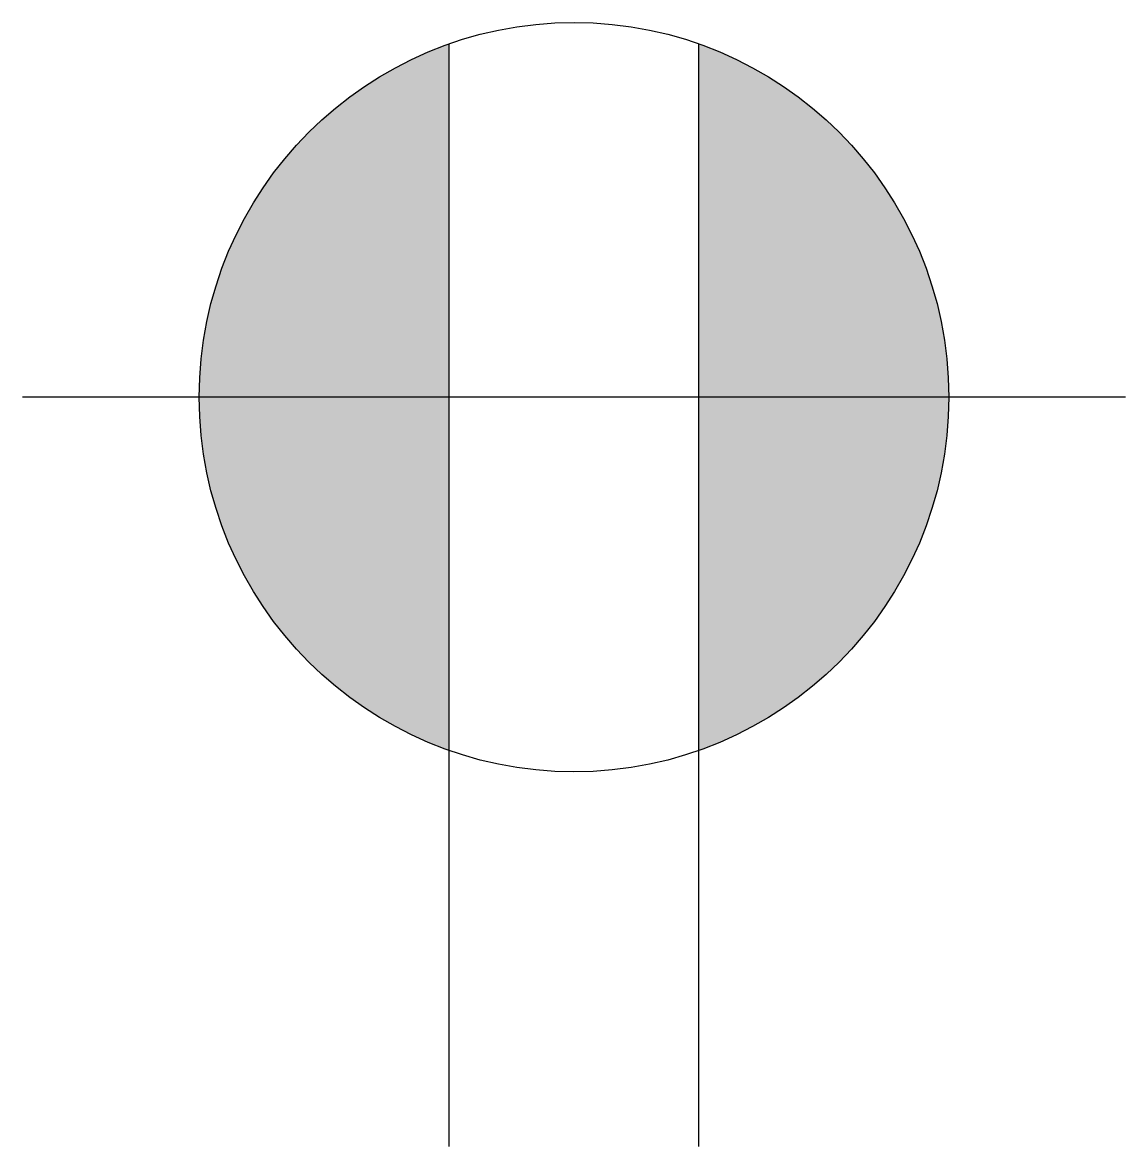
# Model space of a CAD drawing. Extents: x -0.092 to 0.092, y 0 to 0.187.
import ezdxf

# ---------------------------------------------------------------- set-up
doc = ezdxf.new("R2010")
doc.units = 0
doc.header["$MEASUREMENT"] = 0
doc.layers.get('0').update_dxf_attribs({"linetype": 'CONTINUOUS'})

msp = doc.modelspace()

# ---------------------------------------------------------------- hatches: boundary and pattern name
for points in [[(-0.02083, 0.18393, 0.317837), (-0.0625, 0.125, 0.317837), (-0.02083, 0.06607)], [(0.02083, 0.18393, -0.317837), (0.0625, 0.125, -0.317837), (0.02083, 0.06607)]]:
    msp.add_hatch(color=256).paths.add_polyline_path(points)

# ---------------------------------------------------------------- linework, layer by layer
for p, q in [((-0.02083, 0), (-0.02083, 0.18393)), ((0.02083, 0), (0.02083, 0.18393)), ((0.09196, 0.125), (-0.09196, 0.125))]:
    msp.add_line(p, q)
msp.add_circle((0, 0.125), 0.0625)

doc.saveas('drawing.dxf')
